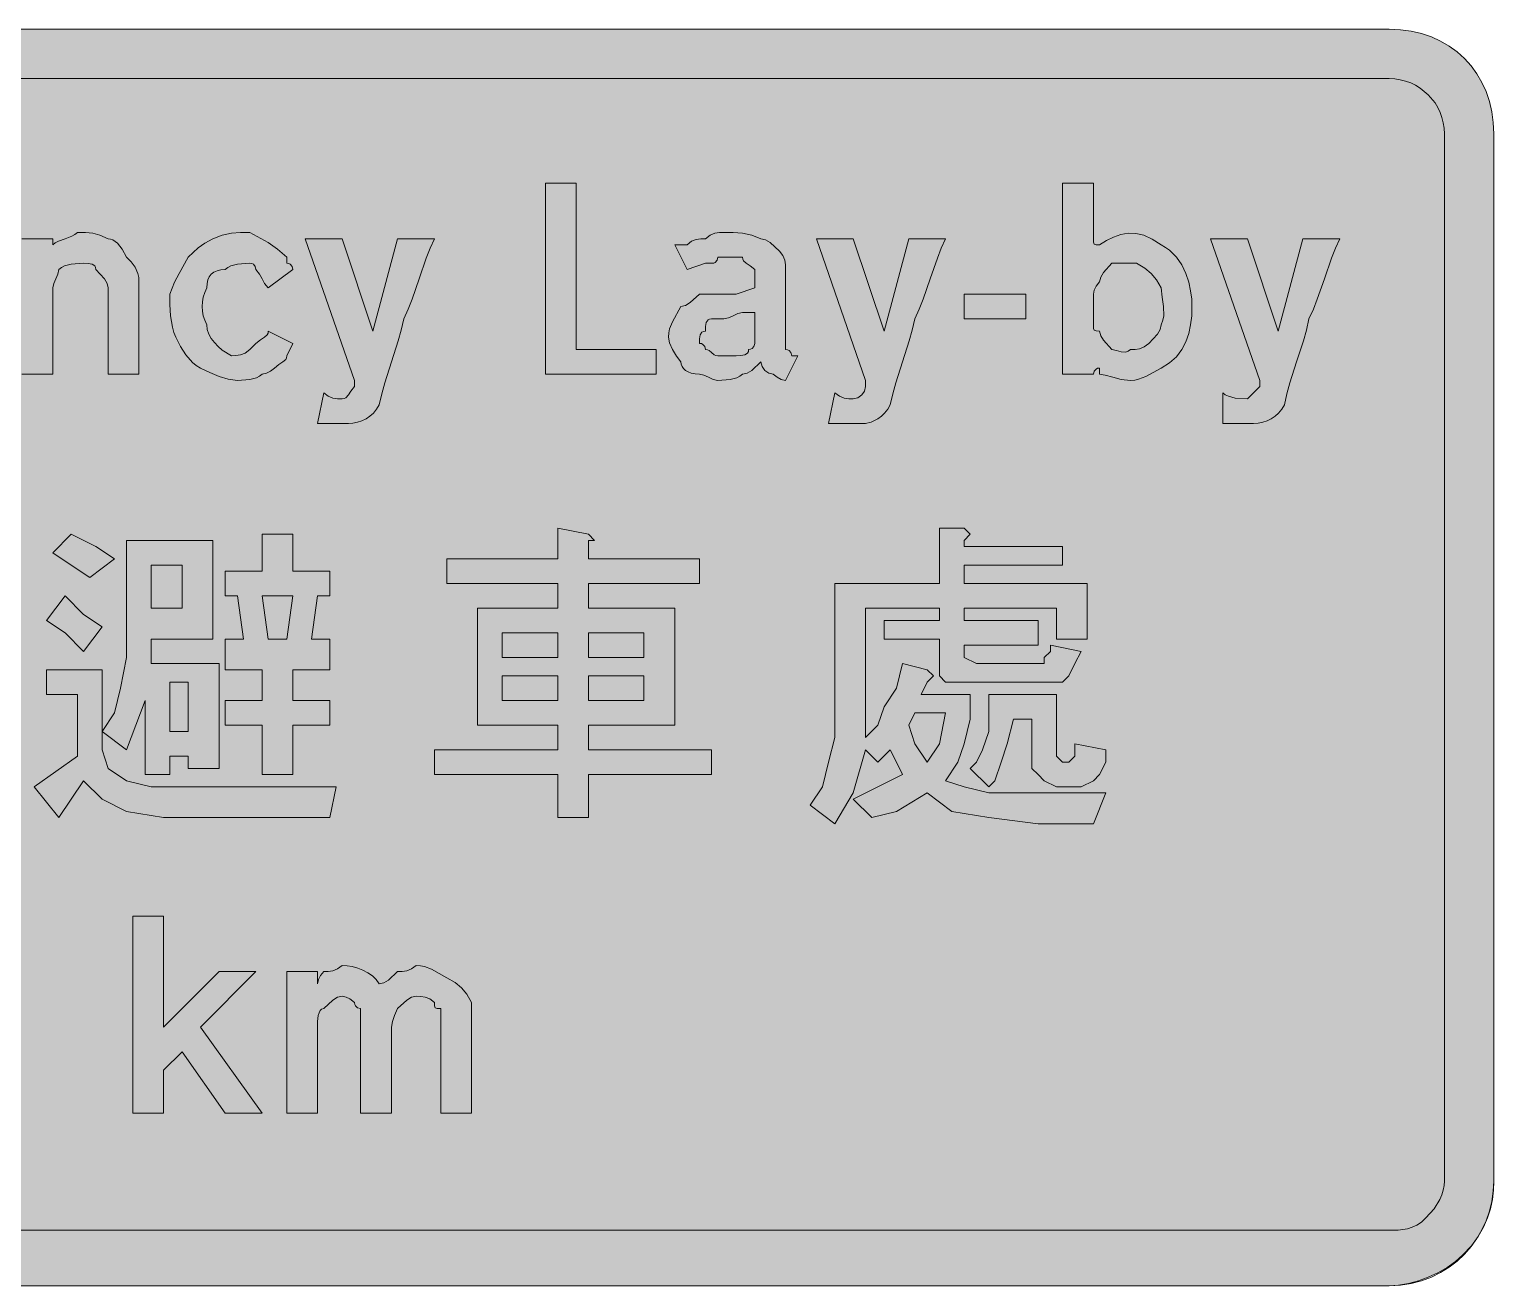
# Model space of a CAD drawing. Header units: metres. Extents: x 28 to 538, y 13 to 258.
# Drawn here: x 253 to 538.4, y 12.7 to 257.5 of the extents above; entities that cross this region are included whole.
import ezdxf

# ---------------------------------------------------------------- set-up
doc = ezdxf.new("R2010")
doc.units = ezdxf.units.M
for name, color, linetype, true_color in [('FILL_BLUE_0000FF', 7, 'Continuous', 0x0000ff), ('FILL_WHITE_FFFFFF', 7, 'Continuous', 0xffffff), ('STROKE_BLUE_0000FF', 7, 'Continuous', 0x0000ff)]:
    doc.layers.add(name, color=color, linetype=linetype, true_color=true_color)

msp = doc.modelspace()

# ---------------------------------------------------------------- hatches: boundary and pattern name
at = {"layer": 'FILL_BLUE_0000FF', "true_color": 0x0000ff}
h = msp.add_hatch(color=7, dxfattribs=at)
h.dxf.hatch_style = 1
h.paths.add_polyline_path([(519.06, 247.86), (520.14, 247.7), (521.17, 247.44), (522.17, 247.08), (523.11, 246.62), (524, 246.08), (525.6, 244.77), (526.91, 243.17), (527.45, 242.28), (527.91, 241.34), (528.27, 240.34), (528.53, 239.31), (528.69, 238.23), (528.75, 237.12), (528.75, 33.12), (528.69, 32.22), (528.52, 31.32), (528.24, 30.42), (527.85, 29.52), (526.73, 27.72), (525.15, 25.92), (524.25, 25.13), (523.35, 24.53), (522.45, 24.11), (521.55, 23.82), (519.75, 23.56), (517.95, 23.52), (48.75, 23.52), (46.95, 23.56), (45.15, 23.82), (44.25, 24.11), (43.35, 24.53), (42.45, 25.13), (41.55, 25.92), (39.98, 27.72), (38.85, 29.52), (38.46, 30.42), (38.18, 31.32), (38.01, 32.22), (37.95, 33.12), (37.95, 237.12), (37.97, 238.02), (38.1, 238.92), (38.46, 239.82), (39.15, 240.72), (39.36, 241.62), (39.9, 242.52), (41.55, 244.32), (43.35, 245.97), (44.25, 246.51), (45.15, 246.72), (46.05, 247.41), (46.95, 247.77), (47.85, 247.9), (48.75, 247.92), (517.95, 247.92), (519.06, 247.86)])
at = {"layer": 'FILL_WHITE_FFFFFF', "true_color": 0xffffff}
h = msp.add_hatch(color=7, dxfattribs=at)
h.dxf.hatch_style = 1
h.paths.add_polyline_path([(520.16, 257.42), (522.27, 257.14), (524.29, 256.67), (526.2, 256.02), (528, 255.21), (529.68, 254.23), (531.23, 253.1), (532.65, 251.82), (533.93, 250.4), (535.06, 248.85), (536.04, 247.17), (536.85, 245.37), (537.5, 243.46), (537.97, 241.44), (538.25, 239.33), (538.35, 237.12), (538.35, 33.12), (538.29, 31.32), (538.09, 29.52), (537.72, 27.72), (537.15, 25.92), (536.36, 24.12), (535.31, 22.32), (533.99, 20.52), (532.35, 18.72), (530.89, 17.43), (529.26, 16.26), (527.48, 15.24), (525.6, 14.37), (523.67, 13.67), (521.72, 13.15), (519.8, 12.83), (517.95, 12.72), (48.75, 12.72), (46.95, 12.74), (45.15, 12.87), (43.35, 13.23), (41.55, 13.92), (39.07, 14.84), (37.05, 15.87), (36.21, 16.46), (35.48, 17.13), (34.86, 17.87), (34.35, 18.72), (32.76, 20.52), (31.5, 22.32), (29.55, 25.92), (28.86, 27.72), (28.5, 29.52), (28.37, 31.32), (28.35, 33.12), (28.35, 237.12), (28.41, 238.97), (28.61, 240.89), (28.98, 242.84), (29.55, 244.77), (30.34, 246.65), (31.39, 248.43), (32.71, 250.06), (34.35, 251.52), (35.81, 253.16), (37.44, 254.48), (39.22, 255.53), (41.1, 256.32), (43.03, 256.89), (44.98, 257.26), (46.9, 257.46), (48.75, 257.52), (517.95, 257.52), (520.16, 257.42)])
h = msp.add_hatch(color=7, dxfattribs=at)
h.dxf.hatch_style = 1
h.paths.add_polyline_path([(353.55, 227.52), (359.55, 227.52), (359.55, 195.12), (375.15, 195.12), (375.15, 190.32), (353.55, 190.32), (353.55, 227.52)])
h = msp.add_hatch(color=7, dxfattribs=at)
h.dxf.hatch_style = 1
h.paths.add_polyline_path([(464.27, 217.04), (465.66, 217.52), (467.1, 217.77), (468.59, 217.73), (470.16, 217.38), (471.8, 216.65), (473.55, 215.52), (474.41, 215.03), (475.19, 214.46), (476.51, 213.14), (477.56, 211.62), (478.35, 209.97), (478.92, 208.27), (479.29, 206.58), (479.49, 204.97), (479.55, 203.52), (479.49, 201.72), (479.29, 199.96), (478.92, 198.25), (478.35, 196.62), (477.56, 195.11), (476.51, 193.73), (475.19, 192.53), (473.55, 191.52), (470.55, 189.87), (469.16, 189.33), (468.4, 189.17), (467.55, 189.12), (465.77, 189.31), (464.1, 189.72), (462.66, 190.13), (461.55, 190.32), (461.55, 191.52), (461.15, 191.47), (460.86, 191.33), (460.5, 190.92), (460.35, 190.32), (454.35, 190.32), (454.35, 227.52), (460.35, 227.52), (460.35, 216.72), (460.37, 216.03), (460.5, 215.67), (460.86, 215.54), (461.55, 215.52), (462.9, 216.36), (464.27, 217.04)])
h.paths.add_polyline_path([(469.35, 195.27), (470.25, 195.63), (471.15, 196.32), (472.8, 198.12), (473.34, 199.02), (473.55, 199.92), (473.89, 200.82), (474.06, 201.72), (474, 203.52), (473.72, 205.32), (473.55, 207.12), (472.63, 208.71), (471.6, 209.97), (470.34, 211), (468.75, 211.92), (463.95, 211.92), (462.3, 210.12), (461.76, 209.22), (461.55, 208.32), (460.86, 207.44), (460.5, 206.67), (460.35, 205.92), (460.35, 201.12), (460.35, 199.92), (460.37, 199.23), (460.5, 198.87), (460.86, 198.74), (461.55, 198.72), (461.76, 197.82), (462.3, 196.92), (463.95, 195.12), (464.85, 194.95), (465.75, 194.67), (466.65, 194.61), (467.1, 194.78), (467.55, 195.12), (468.45, 195.14), (469.35, 195.27)], flags=16)
h = msp.add_hatch(color=7, dxfattribs=at)
h.dxf.hatch_style = 1
h.paths.add_polyline_path([(261.15, 211.77), (259.84, 211.41), (259.25, 211.12), (258.75, 210.72), (258.56, 209.82), (258.15, 208.92), (257.74, 208.02), (257.55, 207.12), (257.55, 190.32), (251.55, 190.32), (251.55, 216.72), (257.55, 216.72), (257.55, 215.52), (258.05, 215.92), (258.64, 216.23), (259.95, 216.72), (261.26, 217.21), (261.85, 217.52), (262.35, 217.92), (263.96, 217.9), (265.35, 217.77), (266.74, 217.41), (268.35, 216.72), (268.8, 216.66), (269.25, 216.49), (270.15, 215.82), (271.05, 214.69), (271.95, 213.12), (272.83, 212.2), (273.6, 211.17), (274.14, 209.91), (274.3, 209.17), (274.35, 208.32), (274.35, 190.32), (268.35, 190.32), (268.35, 207.12), (268.14, 208.02), (267.6, 208.92), (265.95, 210.72), (265.9, 211.12), (265.74, 211.41), (265.2, 211.77), (264.43, 211.9), (263.55, 211.92), (261.15, 211.77)])
h = msp.add_hatch(color=7, dxfattribs=at)
h.dxf.hatch_style = 1
h.paths.add_polyline_path([(293.25, 193.94), (294.15, 194.07), (295.05, 194.43), (295.95, 195.12), (297.15, 196.32), (298.03, 197.03), (298.8, 197.52), (299.34, 198.01), (299.5, 198.32), (299.55, 198.72), (304.35, 196.32), (303.15, 193.92), (303.1, 193.52), (302.94, 193.21), (302.4, 192.72), (301.63, 192.23), (300.75, 191.52), (300, 190.92), (299.23, 190.51), (298.35, 190.32), (297.85, 189.92), (297.26, 189.63), (295.95, 189.27), (293.55, 189.12), (291.75, 189.33), (289.95, 189.87), (288.15, 190.64), (286.35, 191.52), (285.5, 192.02), (284.76, 192.63), (283.5, 194.07), (282.47, 195.74), (281.55, 197.52), (281.15, 198.47), (280.86, 199.51), (280.5, 201.72), (280.37, 203.93), (280.35, 205.92), (281.25, 208.23), (282.15, 209.97), (283.95, 213.12), (285.9, 214.92), (287.16, 215.82), (288.75, 216.72), (290.55, 217.41), (292.35, 217.77), (294.15, 217.9), (295.95, 217.92), (299.55, 215.97), (301.35, 214.71), (303.15, 213.12), (303.15, 211.92), (303.55, 211.87), (303.84, 211.73), (304.2, 211.32), (304.35, 210.72), (299.55, 207.12), (298.84, 208.02), (298.35, 208.92), (297.86, 209.82), (297.15, 210.72), (297, 211.32), (296.64, 211.73), (296.35, 211.87), (295.95, 211.92), (293.55, 211.77), (292.24, 211.41), (291.65, 211.12), (291.15, 210.72), (290.31, 210.66), (289.58, 210.49), (288.96, 210.21), (288.45, 209.82), (288.06, 209.31), (287.78, 208.69), (287.61, 207.96), (287.55, 207.12), (287.16, 206.22), (286.88, 205.32), (286.71, 204.42), (286.65, 203.52), (286.71, 202.62), (286.88, 201.72), (287.16, 200.82), (287.55, 199.92), (287.66, 199.02), (287.96, 198.14), (288.44, 197.28), (289.05, 196.47), (289.78, 195.71), (290.59, 195.03), (292.35, 193.92), (293.25, 193.94)])
h = msp.add_hatch(color=7, dxfattribs=at)
h.dxf.hatch_style = 1
h.paths.add_polyline_path([(381.15, 215.52), (382.05, 216.21), (382.95, 216.57), (383.85, 216.7), (384.75, 216.72), (385.65, 217.41), (386.55, 217.77), (387.45, 217.9), (388.35, 217.92), (390.15, 217.9), (391.95, 217.77), (393.75, 217.41), (395.55, 216.72), (396.45, 216.51), (397.35, 215.97), (399.15, 214.32), (399.84, 213.42), (400.2, 212.52), (400.33, 211.62), (400.35, 210.72), (400.35, 204.72), (400.35, 196.32), (400.35, 195.12), (400.75, 195.07), (401.04, 194.93), (401.4, 194.52), (401.55, 193.92), (402.75, 193.92), (400.35, 189.12), (399.47, 189.31), (398.7, 189.72), (397.95, 190.32), (397.07, 190.53), (396.3, 191.07), (395.76, 191.84), (395.55, 192.72), (393.75, 191.07), (392.85, 190.53), (391.95, 190.32), (391.45, 189.92), (390.86, 189.63), (389.55, 189.27), (387.15, 189.12), (386.25, 189.31), (385.35, 189.72), (384.45, 190.13), (383.55, 190.32), (382.71, 190.37), (381.98, 190.53), (381.36, 190.76), (380.85, 191.07), (380.46, 191.43), (380.18, 191.84), (380.01, 192.27), (379.95, 192.72), (379.07, 193.81), (378.3, 195.12), (377.76, 196.43), (377.55, 197.52), (377.6, 198.37), (377.76, 199.13), (378.3, 200.52), (379.95, 203.52), (380.85, 203.73), (381.75, 204.27), (383.55, 205.92), (387.15, 205.92), (390.75, 205.92), (394.35, 207.12), (394.35, 208.32), (394.35, 209.52), (394.35, 210.72), (393.47, 211.43), (392.7, 211.92), (392.16, 212.41), (392, 212.72), (391.95, 213.12), (387.15, 213.12), (387, 212.52), (386.64, 212.11), (386.35, 211.97), (385.95, 211.92), (384.75, 211.92), (381.15, 210.72), (378.75, 215.52), (381.15, 215.52)])
h.paths.add_polyline_path([(391.63, 193.94), (392.4, 194.07), (392.94, 194.43), (393.1, 194.72), (393.15, 195.12), (393.55, 195.17), (393.84, 195.31), (394.2, 195.72), (394.35, 196.32), (394.35, 197.52), (394.35, 202.32), (391.95, 202.32), (391.05, 202.13), (390.15, 201.72), (389.25, 201.31), (388.35, 201.12), (385.95, 201.12), (385.55, 201.07), (385.26, 200.91), (384.9, 200.37), (384.77, 199.6), (384.75, 198.72), (384.35, 198.67), (384.06, 198.51), (383.7, 197.97), (383.57, 197.2), (383.55, 196.32), (383.95, 196.27), (384.24, 196.13), (384.6, 195.72), (384.75, 195.12), (385.15, 195.07), (385.46, 194.93), (385.95, 194.52), (386.44, 194.11), (386.75, 193.97), (387.15, 193.92), (390.75, 193.92), (391.63, 193.94)], flags=16)
h = msp.add_hatch(color=7, dxfattribs=at)
h.dxf.hatch_style = 1
h.paths.add_polyline_path([(316.35, 189.12), (306.75, 216.72), (313.95, 216.72), (319.95, 198.72), (324.75, 216.72), (331.95, 216.72), (331.1, 214.87), (330.34, 212.93), (328.95, 208.92), (327.56, 204.91), (326.8, 202.97), (325.95, 201.12), (325.45, 198.92), (324.86, 196.81), (323.55, 192.72), (322.24, 188.63), (321.65, 186.52), (321.15, 184.32), (320.65, 183.48), (320.04, 182.74), (319.36, 182.13), (318.6, 181.62), (317.79, 181.23), (316.93, 180.94), (316.05, 180.78), (315.15, 180.72), (312.75, 180.72), (309.15, 180.72), (310.35, 186.72), (311.25, 186.03), (312.15, 185.67), (313.05, 185.54), (313.95, 185.52), (314.35, 185.57), (314.66, 185.73), (315.15, 186.27), (315.64, 187.04), (316.35, 187.92), (316.35, 189.12)])
h = msp.add_hatch(color=7, dxfattribs=at)
h.dxf.hatch_style = 1
h.paths.add_polyline_path([(415.95, 189.12), (406.35, 216.72), (413.55, 216.72), (419.55, 198.72), (424.35, 216.72), (431.55, 216.72), (430.7, 214.87), (429.94, 212.93), (428.55, 208.92), (427.16, 204.91), (426.4, 202.97), (425.55, 201.12), (425.05, 198.92), (424.46, 196.81), (423.15, 192.72), (421.84, 188.63), (421.25, 186.52), (420.75, 184.32), (420.25, 183.48), (419.66, 182.74), (419.02, 182.13), (418.35, 181.62), (417.04, 180.94), (415.95, 180.72), (412.35, 180.72), (408.75, 180.72), (409.95, 186.72), (410.85, 186.03), (411.75, 185.67), (412.65, 185.54), (413.55, 185.52), (414.43, 185.73), (415.2, 186.27), (415.74, 187.04), (415.95, 187.92), (415.95, 189.12)])
h = msp.add_hatch(color=7, dxfattribs=at)
h.dxf.hatch_style = 1
h.paths.add_polyline_path([(492.75, 189.12), (483.15, 216.72), (490.35, 216.72), (496.35, 198.72), (501.15, 216.72), (508.35, 216.72), (507.5, 214.87), (506.74, 212.93), (505.35, 208.92), (503.96, 204.91), (503.2, 202.97), (502.35, 201.12), (501.85, 198.92), (501.26, 196.81), (499.95, 192.72), (498.64, 188.63), (498.05, 186.52), (497.55, 184.32), (497.05, 183.48), (496.44, 182.74), (495.76, 182.13), (495, 181.62), (494.19, 181.23), (493.33, 180.94), (492.45, 180.78), (491.55, 180.72), (489.15, 180.72), (485.55, 180.72), (485.55, 186.72), (486.05, 186.32), (486.64, 186.03), (487.95, 185.67), (490.35, 185.52), (492.75, 187.92), (492.75, 189.12)])
h = msp.add_hatch(color=7, dxfattribs=at)
h.dxf.hatch_style = 1
h.paths.add_polyline_path([(447.15, 205.92), (447.15, 201.12), (435.15, 201.12), (435.15, 205.92), (447.15, 205.92)])
h = msp.add_hatch(color=7, dxfattribs=at)
h.dxf.hatch_style = 1
h.paths.add_polyline_path([(361.95, 157.92), (361.95, 156.72), (361.95, 154.32), (383.55, 154.32), (383.55, 149.52), (361.95, 149.52), (361.95, 144.72), (378.75, 144.72), (378.75, 121.92), (361.95, 121.92), (361.95, 117.12), (385.95, 117.12), (385.95, 112.32), (361.95, 112.32), (361.95, 103.92), (355.95, 103.92), (355.95, 112.32), (331.95, 112.32), (331.95, 117.12), (355.95, 117.12), (355.95, 121.92), (340.35, 121.92), (340.35, 144.72), (355.95, 144.72), (355.95, 149.52), (334.35, 149.52), (334.35, 154.32), (355.95, 154.32), (355.95, 160.32), (361.95, 159.12), (363.15, 157.92), (361.95, 157.92)])
h.paths.add_polyline_path([(355.95, 135.12), (355.95, 139.92), (345.15, 139.92), (345.15, 135.12), (355.95, 135.12)], flags=16)
h.paths.add_polyline_path([(345.15, 126.72), (355.95, 126.72), (355.95, 131.52), (345.15, 131.52), (345.15, 126.72)], flags=16)
h.paths.add_polyline_path([(361.95, 139.92), (361.95, 135.12), (372.75, 135.12), (372.75, 139.92), (361.95, 139.92)], flags=16)
h.paths.add_polyline_path([(372.75, 131.52), (361.95, 131.52), (361.95, 126.72), (372.75, 126.72), (372.75, 131.52)], flags=16)
h = msp.add_hatch(color=7, dxfattribs=at)
h.dxf.hatch_style = 1
h.paths.add_polyline_path([(433.95, 160.32), (435.15, 160.32), (436.35, 159.12), (435.15, 157.92), (435.15, 156.72), (454.35, 156.72), (454.35, 153.12), (435.15, 153.12), (435.15, 149.52), (459.15, 149.52), (459.15, 138.72), (453.15, 138.72), (453.15, 144.72), (435.15, 144.72), (435.15, 142.32), (449.55, 142.32), (449.55, 137.52), (435.15, 137.52), (435.15, 136.32), (435.15, 135.12), (437.55, 133.92), (448.35, 133.92), (450.75, 133.92), (450.75, 135.12), (451.95, 136.32), (451.95, 137.52), (457.95, 136.32), (456.75, 133.92), (455.55, 131.52), (454.35, 130.32), (451.95, 130.32), (433.95, 130.32), (431.55, 130.32), (430.35, 131.52), (430.35, 132.72), (430.35, 135.12), (430.35, 138.72), (419.55, 138.72), (419.55, 142.32), (430.35, 142.32), (430.35, 144.72), (415.95, 144.72), (415.95, 126.72), (415.95, 119.52), (418.35, 121.92), (419.55, 125.52), (421.95, 129.12), (423.15, 133.92), (427.95, 132.72), (429.15, 131.52), (427.95, 130.32), (426.75, 127.92), (436.35, 127.92), (436.35, 123.12), (435.15, 118.32), (433.95, 114.72), (431.55, 111.12), (435.15, 109.92), (439.95, 108.72), (443.55, 108.72), (448.35, 108.72), (462.75, 108.72), (460.35, 102.72), (449.55, 102.72), (439.95, 103.92), (432.75, 105.12), (427.95, 108.72), (421.95, 105.12), (417.15, 103.92), (413.55, 107.52), (418.35, 109.92), (423.15, 112.32), (421.95, 114.72), (420.75, 117.12), (418.35, 114.72), (415.95, 117.12), (413.55, 108.72), (409.95, 102.72), (405.15, 106.32), (407.55, 109.92), (408.75, 114.72), (409.95, 119.52), (409.95, 125.52), (409.95, 149.52), (430.35, 149.52), (430.35, 160.32), (433.95, 160.32)])
h.paths.add_polyline_path([(425.55, 118.32), (427.95, 114.72), (430.35, 118.32), (431.55, 124.32), (425.55, 124.32), (424.35, 121.92), (425.55, 118.32)], flags=16)
h = msp.add_hatch(color=7, dxfattribs=at)
h.dxf.hatch_style = 1
h.paths.add_polyline_path([(265.95, 156.72), (269.55, 154.32), (264.75, 150.72), (261.15, 153.12), (257.55, 155.52), (261.15, 159.12), (265.95, 156.72)])
h = msp.add_hatch(color=7, dxfattribs=at)
h.dxf.hatch_style = 1
h.paths.add_polyline_path([(276.75, 133.92), (289.95, 133.92), (289.95, 113.52), (283.95, 113.52), (283.95, 115.92), (280.35, 115.92), (280.35, 112.32), (275.55, 112.32), (275.55, 126.72), (271.95, 117.12), (267.15, 120.72), (269.55, 124.32), (270.75, 129.12), (271.95, 135.12), (271.95, 139.92), (271.95, 157.92), (288.75, 157.92), (288.75, 138.72), (276.75, 138.72), (276.75, 133.92)])
h.paths.add_polyline_path([(280.35, 130.32), (280.35, 120.72), (283.95, 120.72), (283.95, 130.32), (280.35, 130.32)], flags=16)
h.paths.add_polyline_path([(282.75, 153.12), (276.75, 153.12), (276.75, 144.72), (282.75, 144.72), (282.75, 153.12)], flags=16)
h = msp.add_hatch(color=7, dxfattribs=at)
h.dxf.hatch_style = 1
h.paths.add_polyline_path([(304.35, 159.12), (304.35, 157.92), (304.35, 156.72), (304.35, 151.92), (311.55, 151.92), (311.55, 147.12), (309.15, 147.12), (307.95, 138.72), (311.55, 138.72), (311.55, 132.72), (304.35, 132.72), (304.35, 126.72), (311.55, 126.72), (311.55, 121.92), (304.35, 121.92), (304.35, 112.32), (298.35, 112.32), (298.35, 121.92), (291.15, 121.92), (291.15, 126.72), (298.35, 126.72), (298.35, 132.72), (291.15, 132.72), (291.15, 138.72), (294.75, 138.72), (293.55, 147.12), (291.15, 147.12), (291.15, 151.92), (298.35, 151.92), (298.35, 159.12), (303.15, 159.12), (304.35, 159.12)])
h.paths.add_polyline_path([(304.35, 147.12), (298.35, 147.12), (299.55, 138.72), (303.15, 138.72), (304.35, 147.12)], flags=16)
h = msp.add_hatch(color=7, dxfattribs=at)
h.dxf.hatch_style = 1
h.paths.add_polyline_path([(263.55, 143.52), (267.15, 141.12), (263.55, 136.32), (259.95, 139.92), (256.35, 142.32), (259.95, 147.12), (263.55, 143.52)])
h = msp.add_hatch(color=7, dxfattribs=at)
h.dxf.hatch_style = 1
h.paths.add_polyline_path([(267.15, 132.72), (267.15, 117.12), (268.35, 113.52), (271.95, 111.12), (276.75, 109.92), (282.75, 109.92), (312.75, 109.92), (311.55, 103.92), (287.55, 103.92), (279.15, 103.92), (271.95, 105.12), (267.15, 107.52), (263.55, 111.12), (258.75, 103.92), (253.95, 109.92), (262.35, 115.92), (262.35, 127.92), (256.35, 127.92), (256.35, 132.72), (267.15, 132.72)])
h = msp.add_hatch(color=7, dxfattribs=at)
h.dxf.hatch_style = 1
h.paths.add_polyline_path([(453.15, 127.92), (453.15, 117.12), (453.15, 115.92), (454.35, 114.72), (455.55, 114.72), (456.75, 115.92), (456.75, 118.32), (462.75, 117.12), (462.75, 114.72), (461.55, 112.32), (460.35, 111.12), (457.95, 109.92), (453.15, 109.92), (450.75, 111.12), (449.55, 112.32), (448.35, 113.52), (448.35, 115.92), (448.35, 123.12), (444.75, 123.12), (443.55, 118.32), (442.35, 114.72), (441.15, 111.12), (439.95, 109.92), (436.35, 113.52), (437.55, 114.72), (438.75, 117.12), (439.95, 120.72), (439.95, 125.52), (439.95, 127.92), (453.15, 127.92)])
h = msp.add_hatch(color=7, dxfattribs=at)
h.dxf.hatch_style = 1
h.paths.add_polyline_path([(289.95, 73.92), (297.15, 73.92), (286.35, 63.12), (298.35, 46.32), (291.15, 46.32), (282.75, 58.32), (279.15, 54.72), (279.15, 46.32), (273.15, 46.32), (273.15, 84.72), (279.15, 84.72), (279.15, 63.12), (289.95, 73.92)])
h = msp.add_hatch(color=7, dxfattribs=at)
h.dxf.hatch_style = 1
h.paths.add_polyline_path([(309.15, 71.52), (309.34, 72.4), (309.75, 73.17), (310.35, 73.92), (311.25, 73.94), (312.15, 74.07), (313.05, 74.43), (313.95, 75.12), (314.9, 75.06), (315.92, 74.89), (316.97, 74.61), (318, 74.22), (318.98, 73.71), (319.86, 73.09), (320.59, 72.36), (321.15, 71.52), (322.05, 71.73), (322.95, 72.27), (324.75, 73.92), (325.65, 73.94), (326.55, 74.07), (327.45, 74.43), (328.35, 75.12), (329.2, 75.07), (329.96, 74.91), (331.35, 74.37), (334.35, 72.72), (335.94, 71.8), (337.2, 70.77), (338.23, 69.51), (339.15, 67.92), (339.15, 66.72), (339.15, 46.32), (333.15, 46.32), (333.15, 64.32), (333.15, 66.72), (332.46, 66.74), (332.1, 66.87), (331.97, 67.23), (331.95, 67.92), (331.05, 68.61), (330.15, 68.97), (329.25, 69.1), (328.35, 69.12), (327.45, 68.91), (326.55, 68.37), (324.75, 66.72), (324.15, 65.37), (323.74, 64.19), (323.55, 63.12), (323.55, 46.32), (317.55, 46.32), (317.55, 64.32), (317.55, 66.72), (316.95, 66.87), (316.54, 67.23), (316.4, 67.52), (316.35, 67.92), (315.47, 68.61), (314.7, 68.97), (313.95, 69.12), (313.05, 68.91), (312.15, 68.37), (310.35, 66.72), (309.95, 66.61), (309.66, 66.33), (309.44, 65.9), (309.3, 65.37), (309.17, 64.19), (309.15, 63.12), (309.15, 46.32), (303.15, 46.32), (303.15, 73.92), (309.15, 73.92), (309.15, 71.52)])

# ---------------------------------------------------------------- linework, layer by layer
at = {"layer": 'FILL_BLUE_0000FF', "lineweight": 0, "true_color": 0x0000ff}
msp.add_lwpolyline([(48.75, 247.92), (517.95, 247.92), (519.06, 247.86), (520.14, 247.7), (521.17, 247.44), (522.17, 247.08), (523.11, 246.62), (524, 246.08), (525.6, 244.77), (526.91, 243.17), (527.45, 242.28), (527.91, 241.34), (528.27, 240.34), (528.53, 239.31), (528.69, 238.23), (528.75, 237.12), (528.75, 33.12), (528.69, 32.22), (528.52, 31.32), (528.24, 30.42), (527.85, 29.52), (526.73, 27.72), (525.15, 25.92), (524.25, 25.13), (523.35, 24.53), (522.45, 24.11), (521.55, 23.82), (519.75, 23.56), (517.95, 23.52), (48.75, 23.52)], dxfattribs=at)
at = {"layer": 'FILL_WHITE_FFFFFF', "lineweight": 0, "true_color": 0xffffff}
for points in [[(48.75, 257.52), (517.95, 257.52), (520.16, 257.42), (522.27, 257.14), (524.29, 256.67), (526.2, 256.02), (528, 255.21), (529.68, 254.23), (531.23, 253.1), (532.65, 251.82), (533.93, 250.4), (535.06, 248.85), (536.04, 247.17), (536.85, 245.37), (537.5, 243.46), (537.97, 241.44), (538.25, 239.33), (538.35, 237.12), (538.35, 33.12), (538.29, 31.32), (538.09, 29.52), (537.72, 27.72), (537.15, 25.92), (536.36, 24.12), (535.31, 22.32), (533.99, 20.52), (532.35, 18.72), (530.89, 17.43), (529.26, 16.26), (527.48, 15.24), (525.6, 14.37), (523.67, 13.67), (521.72, 13.15), (519.8, 12.83), (517.95, 12.72), (48.75, 12.72)], [(251.55, 216.72), (257.55, 216.72), (257.55, 215.52), (258.05, 215.92), (258.64, 216.23), (259.95, 216.72), (261.26, 217.21), (261.85, 217.52), (262.35, 217.92), (263.96, 217.9), (265.35, 217.77), (266.74, 217.41), (268.35, 216.72), (268.8, 216.66), (269.25, 216.49), (270.15, 215.82), (271.05, 214.69), (271.95, 213.12), (272.83, 212.2), (273.6, 211.17), (274.14, 209.91), (274.3, 209.17), (274.35, 208.32), (274.35, 190.32), (268.35, 190.32), (268.35, 207.12), (268.14, 208.02), (267.6, 208.92), (265.95, 210.72), (265.9, 211.12), (265.74, 211.41), (265.2, 211.77), (264.43, 211.9), (263.55, 211.92), (261.15, 211.77), (259.84, 211.41), (259.25, 211.12), (258.75, 210.72), (258.56, 209.82), (258.15, 208.92), (257.74, 208.02), (257.55, 207.12), (257.55, 190.32), (251.55, 190.32)]]:
    msp.add_lwpolyline(points, dxfattribs=at)
for points in [[(353.55, 227.52), (359.55, 227.52), (359.55, 195.12), (375.15, 195.12), (375.15, 190.32), (353.55, 190.32)], [(464.27, 217.04), (465.66, 217.52), (467.1, 217.77), (468.59, 217.73), (470.16, 217.38), (471.8, 216.65), (473.55, 215.52), (474.41, 215.03), (475.19, 214.46), (476.51, 213.14), (477.56, 211.62), (478.35, 209.97), (478.92, 208.27), (479.29, 206.58), (479.49, 204.97), (479.55, 203.52), (479.49, 201.72), (479.29, 199.96), (478.92, 198.25), (478.35, 196.62), (477.56, 195.11), (476.51, 193.73), (475.19, 192.53), (473.55, 191.52), (470.55, 189.87), (469.16, 189.33), (468.4, 189.17), (467.55, 189.12), (465.77, 189.31), (464.1, 189.72), (462.66, 190.13), (461.55, 190.32), (461.55, 191.52), (461.15, 191.47), (460.86, 191.33), (460.5, 190.92), (460.35, 190.32), (454.35, 190.32), (454.35, 227.52), (460.35, 227.52), (460.35, 216.72), (460.37, 216.03), (460.5, 215.67), (460.86, 215.54), (461.55, 215.52), (462.9, 216.36)], [(293.25, 193.94), (294.15, 194.07), (295.05, 194.43), (295.95, 195.12), (297.15, 196.32), (298.03, 197.03), (298.8, 197.52), (299.34, 198.01), (299.5, 198.32), (299.55, 198.72), (304.35, 196.32), (303.15, 193.92), (303.1, 193.52), (302.94, 193.21), (302.4, 192.72), (301.63, 192.23), (300.75, 191.52), (300, 190.92), (299.23, 190.51), (298.35, 190.32), (297.85, 189.92), (297.26, 189.63), (295.95, 189.27), (293.55, 189.12), (291.75, 189.33), (289.95, 189.87), (288.15, 190.64), (286.35, 191.52), (285.5, 192.02), (284.76, 192.63), (283.5, 194.07), (282.47, 195.74), (281.55, 197.52), (281.15, 198.47), (280.86, 199.51), (280.5, 201.72), (280.37, 203.93), (280.35, 205.92), (281.25, 208.23), (282.15, 209.97), (283.95, 213.12), (285.9, 214.92), (287.16, 215.82), (288.75, 216.72), (290.55, 217.41), (292.35, 217.77), (294.15, 217.9), (295.95, 217.92), (299.55, 215.97), (301.35, 214.71), (303.15, 213.12), (303.15, 211.92), (303.55, 211.87), (303.84, 211.73), (304.2, 211.32), (304.35, 210.72), (299.55, 207.12), (298.84, 208.02), (298.35, 208.92), (297.86, 209.82), (297.15, 210.72), (297, 211.32), (296.64, 211.73), (296.35, 211.87), (295.95, 211.92), (293.55, 211.77), (292.24, 211.41), (291.65, 211.12), (291.15, 210.72), (290.31, 210.66), (289.58, 210.49), (288.96, 210.21), (288.45, 209.82), (288.06, 209.31), (287.78, 208.69), (287.61, 207.96), (287.55, 207.12), (287.16, 206.22), (286.88, 205.32), (286.71, 204.42), (286.65, 203.52), (286.71, 202.62), (286.88, 201.72), (287.16, 200.82), (287.55, 199.92), (287.66, 199.02), (287.96, 198.14), (288.44, 197.28), (289.05, 196.47), (289.78, 195.71), (290.59, 195.03), (292.35, 193.92)], [(381.15, 215.52), (382.05, 216.21), (382.95, 216.57), (383.85, 216.7), (384.75, 216.72), (385.65, 217.41), (386.55, 217.77), (387.45, 217.9), (388.35, 217.92), (390.15, 217.9), (391.95, 217.77), (393.75, 217.41), (395.55, 216.72), (396.45, 216.51), (397.35, 215.97), (399.15, 214.32), (399.84, 213.42), (400.2, 212.52), (400.33, 211.62), (400.35, 210.72), (400.35, 204.72), (400.35, 196.32), (400.35, 195.12), (400.75, 195.07), (401.04, 194.93), (401.4, 194.52), (401.55, 193.92), (402.75, 193.92), (400.35, 189.12), (399.47, 189.31), (398.7, 189.72), (397.95, 190.32), (397.07, 190.53), (396.3, 191.07), (395.76, 191.84), (395.55, 192.72), (393.75, 191.07), (392.85, 190.53), (391.95, 190.32), (391.45, 189.92), (390.86, 189.63), (389.55, 189.27), (387.15, 189.12), (386.25, 189.31), (385.35, 189.72), (384.45, 190.13), (383.55, 190.32), (382.71, 190.37), (381.98, 190.53), (381.36, 190.76), (380.85, 191.07), (380.46, 191.43), (380.18, 191.84), (380.01, 192.27), (379.95, 192.72), (379.07, 193.81), (378.3, 195.12), (377.76, 196.43), (377.55, 197.52), (377.6, 198.37), (377.76, 199.13), (378.3, 200.52), (379.95, 203.52), (380.85, 203.73), (381.75, 204.27), (383.55, 205.92), (387.15, 205.92), (390.75, 205.92), (394.35, 207.12), (394.35, 208.32), (394.35, 209.52), (394.35, 210.72), (393.47, 211.43), (392.7, 211.92), (392.16, 212.41), (392, 212.72), (391.95, 213.12), (387.15, 213.12), (387, 212.52), (386.64, 212.11), (386.35, 211.97), (385.95, 211.92), (384.75, 211.92), (381.15, 210.72), (378.75, 215.52)], [(316.35, 189.12), (306.75, 216.72), (313.95, 216.72), (319.95, 198.72), (324.75, 216.72), (331.95, 216.72), (331.1, 214.87), (330.34, 212.93), (328.95, 208.92), (327.56, 204.91), (326.8, 202.97), (325.95, 201.12), (325.45, 198.92), (324.86, 196.81), (323.55, 192.72), (322.24, 188.63), (321.65, 186.52), (321.15, 184.32), (320.65, 183.48), (320.04, 182.74), (319.36, 182.13), (318.6, 181.62), (317.79, 181.23), (316.93, 180.94), (316.05, 180.78), (315.15, 180.72), (312.75, 180.72), (309.15, 180.72), (310.35, 186.72), (311.25, 186.03), (312.15, 185.67), (313.05, 185.54), (313.95, 185.52), (314.35, 185.57), (314.66, 185.73), (315.15, 186.27), (315.64, 187.04), (316.35, 187.92)], [(415.95, 189.12), (406.35, 216.72), (413.55, 216.72), (419.55, 198.72), (424.35, 216.72), (431.55, 216.72), (430.7, 214.87), (429.94, 212.93), (428.55, 208.92), (427.16, 204.91), (426.4, 202.97), (425.55, 201.12), (425.05, 198.92), (424.46, 196.81), (423.15, 192.72), (421.84, 188.63), (421.25, 186.52), (420.75, 184.32), (420.25, 183.48), (419.66, 182.74), (419.02, 182.13), (418.35, 181.62), (417.04, 180.94), (415.95, 180.72), (412.35, 180.72), (408.75, 180.72), (409.95, 186.72), (410.85, 186.03), (411.75, 185.67), (412.65, 185.54), (413.55, 185.52), (414.43, 185.73), (415.2, 186.27), (415.74, 187.04), (415.95, 187.92)], [(492.75, 189.12), (483.15, 216.72), (490.35, 216.72), (496.35, 198.72), (501.15, 216.72), (508.35, 216.72), (507.5, 214.87), (506.74, 212.93), (505.35, 208.92), (503.96, 204.91), (503.2, 202.97), (502.35, 201.12), (501.85, 198.92), (501.26, 196.81), (499.95, 192.72), (498.64, 188.63), (498.05, 186.52), (497.55, 184.32), (497.05, 183.48), (496.44, 182.74), (495.76, 182.13), (495, 181.62), (494.19, 181.23), (493.33, 180.94), (492.45, 180.78), (491.55, 180.72), (489.15, 180.72), (485.55, 180.72), (485.55, 186.72), (486.05, 186.32), (486.64, 186.03), (487.95, 185.67), (490.35, 185.52), (492.75, 187.92)], [(469.35, 195.27), (470.25, 195.63), (471.15, 196.32), (472.8, 198.12), (473.34, 199.02), (473.55, 199.92), (473.89, 200.82), (474.06, 201.72), (474, 203.52), (473.72, 205.32), (473.55, 207.12), (472.63, 208.71), (471.6, 209.97), (470.34, 211), (468.75, 211.92), (463.95, 211.92), (462.3, 210.12), (461.76, 209.22), (461.55, 208.32), (460.86, 207.44), (460.5, 206.67), (460.35, 205.92), (460.35, 201.12), (460.35, 199.92), (460.37, 199.23), (460.5, 198.87), (460.86, 198.74), (461.55, 198.72), (461.76, 197.82), (462.3, 196.92), (463.95, 195.12), (464.85, 194.95), (465.75, 194.67), (466.65, 194.61), (467.1, 194.78), (467.55, 195.12), (468.45, 195.14)], [(447.15, 205.92), (447.15, 201.12), (435.15, 201.12), (435.15, 205.92)], [(391.63, 193.94), (392.4, 194.07), (392.94, 194.43), (393.1, 194.72), (393.15, 195.12), (393.55, 195.17), (393.84, 195.31), (394.2, 195.72), (394.35, 196.32), (394.35, 197.52), (394.35, 202.32), (391.95, 202.32), (391.05, 202.13), (390.15, 201.72), (389.25, 201.31), (388.35, 201.12), (385.95, 201.12), (385.55, 201.07), (385.26, 200.91), (384.9, 200.37), (384.77, 199.6), (384.75, 198.72), (384.35, 198.67), (384.06, 198.51), (383.7, 197.97), (383.57, 197.2), (383.55, 196.32), (383.95, 196.27), (384.24, 196.13), (384.6, 195.72), (384.75, 195.12), (385.15, 195.07), (385.46, 194.93), (385.95, 194.52), (386.44, 194.11), (386.75, 193.97), (387.15, 193.92), (390.75, 193.92)], [(361.95, 157.92), (361.95, 156.72), (361.95, 154.32), (383.55, 154.32), (383.55, 149.52), (361.95, 149.52), (361.95, 144.72), (378.75, 144.72), (378.75, 121.92), (361.95, 121.92), (361.95, 117.12), (385.95, 117.12), (385.95, 112.32), (361.95, 112.32), (361.95, 103.92), (355.95, 103.92), (355.95, 112.32), (331.95, 112.32), (331.95, 117.12), (355.95, 117.12), (355.95, 121.92), (340.35, 121.92), (340.35, 144.72), (355.95, 144.72), (355.95, 149.52), (334.35, 149.52), (334.35, 154.32), (355.95, 154.32), (355.95, 160.32), (361.95, 159.12), (363.15, 157.92)], [(433.95, 160.32), (435.15, 160.32), (436.35, 159.12), (435.15, 157.92), (435.15, 156.72), (454.35, 156.72), (454.35, 153.12), (435.15, 153.12), (435.15, 149.52), (459.15, 149.52), (459.15, 138.72), (453.15, 138.72), (453.15, 144.72), (435.15, 144.72), (435.15, 142.32), (449.55, 142.32), (449.55, 137.52), (435.15, 137.52), (435.15, 136.32), (435.15, 135.12), (437.55, 133.92), (448.35, 133.92), (450.75, 133.92), (450.75, 135.12), (451.95, 136.32), (451.95, 137.52), (457.95, 136.32), (456.75, 133.92), (455.55, 131.52), (454.35, 130.32), (451.95, 130.32), (433.95, 130.32), (431.55, 130.32), (430.35, 131.52), (430.35, 132.72), (430.35, 135.12), (430.35, 138.72), (419.55, 138.72), (419.55, 142.32), (430.35, 142.32), (430.35, 144.72), (415.95, 144.72), (415.95, 126.72), (415.95, 119.52), (418.35, 121.92), (419.55, 125.52), (421.95, 129.12), (423.15, 133.92), (427.95, 132.72), (429.15, 131.52), (427.95, 130.32), (426.75, 127.92), (436.35, 127.92), (436.35, 123.12), (435.15, 118.32), (433.95, 114.72), (431.55, 111.12), (435.15, 109.92), (439.95, 108.72), (443.55, 108.72), (448.35, 108.72), (462.75, 108.72), (460.35, 102.72), (449.55, 102.72), (439.95, 103.92), (432.75, 105.12), (427.95, 108.72), (421.95, 105.12), (417.15, 103.92), (413.55, 107.52), (418.35, 109.92), (423.15, 112.32), (421.95, 114.72), (420.75, 117.12), (418.35, 114.72), (415.95, 117.12), (413.55, 108.72), (409.95, 102.72), (405.15, 106.32), (407.55, 109.92), (408.75, 114.72), (409.95, 119.52), (409.95, 125.52), (409.95, 149.52), (430.35, 149.52), (430.35, 160.32)], [(265.95, 156.72), (269.55, 154.32), (264.75, 150.72), (261.15, 153.12), (257.55, 155.52), (261.15, 159.12)], [(276.75, 133.92), (289.95, 133.92), (289.95, 113.52), (283.95, 113.52), (283.95, 115.92), (280.35, 115.92), (280.35, 112.32), (275.55, 112.32), (275.55, 126.72), (271.95, 117.12), (267.15, 120.72), (269.55, 124.32), (270.75, 129.12), (271.95, 135.12), (271.95, 139.92), (271.95, 157.92), (288.75, 157.92), (288.75, 138.72), (276.75, 138.72)], [(304.35, 159.12), (304.35, 157.92), (304.35, 156.72), (304.35, 151.92), (311.55, 151.92), (311.55, 147.12), (309.15, 147.12), (307.95, 138.72), (311.55, 138.72), (311.55, 132.72), (304.35, 132.72), (304.35, 126.72), (311.55, 126.72), (311.55, 121.92), (304.35, 121.92), (304.35, 112.32), (298.35, 112.32), (298.35, 121.92), (291.15, 121.92), (291.15, 126.72), (298.35, 126.72), (298.35, 132.72), (291.15, 132.72), (291.15, 138.72), (294.75, 138.72), (293.55, 147.12), (291.15, 147.12), (291.15, 151.92), (298.35, 151.92), (298.35, 159.12), (303.15, 159.12)], [(282.75, 153.12), (276.75, 153.12), (276.75, 144.72), (282.75, 144.72)], [(263.55, 143.52), (267.15, 141.12), (263.55, 136.32), (259.95, 139.92), (256.35, 142.32), (259.95, 147.12)], [(304.35, 147.12), (298.35, 147.12), (299.55, 138.72), (303.15, 138.72)], [(355.95, 135.12), (355.95, 139.92), (345.15, 139.92), (345.15, 135.12)], [(361.95, 139.92), (361.95, 135.12), (372.75, 135.12), (372.75, 139.92)], [(267.15, 132.72), (267.15, 117.12), (268.35, 113.52), (271.95, 111.12), (276.75, 109.92), (282.75, 109.92), (312.75, 109.92), (311.55, 103.92), (287.55, 103.92), (279.15, 103.92), (271.95, 105.12), (267.15, 107.52), (263.55, 111.12), (258.75, 103.92), (253.95, 109.92), (262.35, 115.92), (262.35, 127.92), (256.35, 127.92), (256.35, 132.72)], [(345.15, 126.72), (355.95, 126.72), (355.95, 131.52), (345.15, 131.52)], [(372.75, 131.52), (361.95, 131.52), (361.95, 126.72), (372.75, 126.72)], [(280.35, 130.32), (280.35, 120.72), (283.95, 120.72), (283.95, 130.32)], [(453.15, 127.92), (453.15, 117.12), (453.15, 115.92), (454.35, 114.72), (455.55, 114.72), (456.75, 115.92), (456.75, 118.32), (462.75, 117.12), (462.75, 114.72), (461.55, 112.32), (460.35, 111.12), (457.95, 109.92), (453.15, 109.92), (450.75, 111.12), (449.55, 112.32), (448.35, 113.52), (448.35, 115.92), (448.35, 123.12), (444.75, 123.12), (443.55, 118.32), (442.35, 114.72), (441.15, 111.12), (439.95, 109.92), (436.35, 113.52), (437.55, 114.72), (438.75, 117.12), (439.95, 120.72), (439.95, 125.52), (439.95, 127.92)], [(425.55, 118.32), (427.95, 114.72), (430.35, 118.32), (431.55, 124.32), (425.55, 124.32), (424.35, 121.92)], [(289.95, 73.92), (297.15, 73.92), (286.35, 63.12), (298.35, 46.32), (291.15, 46.32), (282.75, 58.32), (279.15, 54.72), (279.15, 46.32), (273.15, 46.32), (273.15, 84.72), (279.15, 84.72), (279.15, 63.12)], [(309.15, 71.52), (309.34, 72.4), (309.75, 73.17), (310.35, 73.92), (311.25, 73.94), (312.15, 74.07), (313.05, 74.43), (313.95, 75.12), (314.9, 75.06), (315.92, 74.89), (316.97, 74.61), (318, 74.22), (318.98, 73.71), (319.86, 73.09), (320.59, 72.36), (321.15, 71.52), (322.05, 71.73), (322.95, 72.27), (324.75, 73.92), (325.65, 73.94), (326.55, 74.07), (327.45, 74.43), (328.35, 75.12), (329.2, 75.07), (329.96, 74.91), (331.35, 74.37), (334.35, 72.72), (335.94, 71.8), (337.2, 70.77), (338.23, 69.51), (339.15, 67.92), (339.15, 66.72), (339.15, 46.32), (333.15, 46.32), (333.15, 64.32), (333.15, 66.72), (332.46, 66.74), (332.1, 66.87), (331.97, 67.23), (331.95, 67.92), (331.05, 68.61), (330.15, 68.97), (329.25, 69.1), (328.35, 69.12), (327.45, 68.91), (326.55, 68.37), (324.75, 66.72), (324.15, 65.37), (323.74, 64.19), (323.55, 63.12), (323.55, 46.32), (317.55, 46.32), (317.55, 64.32), (317.55, 66.72), (316.95, 66.87), (316.54, 67.23), (316.4, 67.52), (316.35, 67.92), (315.47, 68.61), (314.7, 68.97), (313.95, 69.12), (313.05, 68.91), (312.15, 68.37), (310.35, 66.72), (309.95, 66.61), (309.66, 66.33), (309.44, 65.9), (309.3, 65.37), (309.17, 64.19), (309.15, 63.12), (309.15, 46.32), (303.15, 46.32), (303.15, 73.92), (309.15, 73.92)]]:
    msp.add_lwpolyline(points, close=True, dxfattribs=at)
at = {"layer": 'STROKE_BLUE_0000FF', "lineweight": 0, "true_color": 0x0000ff}
for points in [[(517.95, 257.52), (48.75, 257.52)], [(48.75, 12.72), (517.95, 12.72), (520.16, 12.83), (522.27, 13.15), (524.29, 13.68), (526.2, 14.39), (528, 15.28), (529.68, 16.33), (531.23, 17.53), (532.65, 18.87), (533.93, 20.34), (535.06, 21.92), (536.04, 23.6), (536.85, 25.38), (537.5, 27.23), (537.97, 29.14), (538.25, 31.11), (538.35, 33.12), (538.35, 237.12), (538.25, 239.33), (537.97, 241.44), (537.5, 243.46), (536.85, 245.37), (536.04, 247.17), (535.06, 248.85), (533.93, 250.4), (532.65, 251.82), (531.23, 253.1), (529.68, 254.23), (528, 255.21), (526.2, 256.02), (524.29, 256.67), (522.27, 257.14), (520.16, 257.42), (517.95, 257.52)]]:
    msp.add_lwpolyline(points, dxfattribs=at)

doc.saveas('drawing.dxf')
